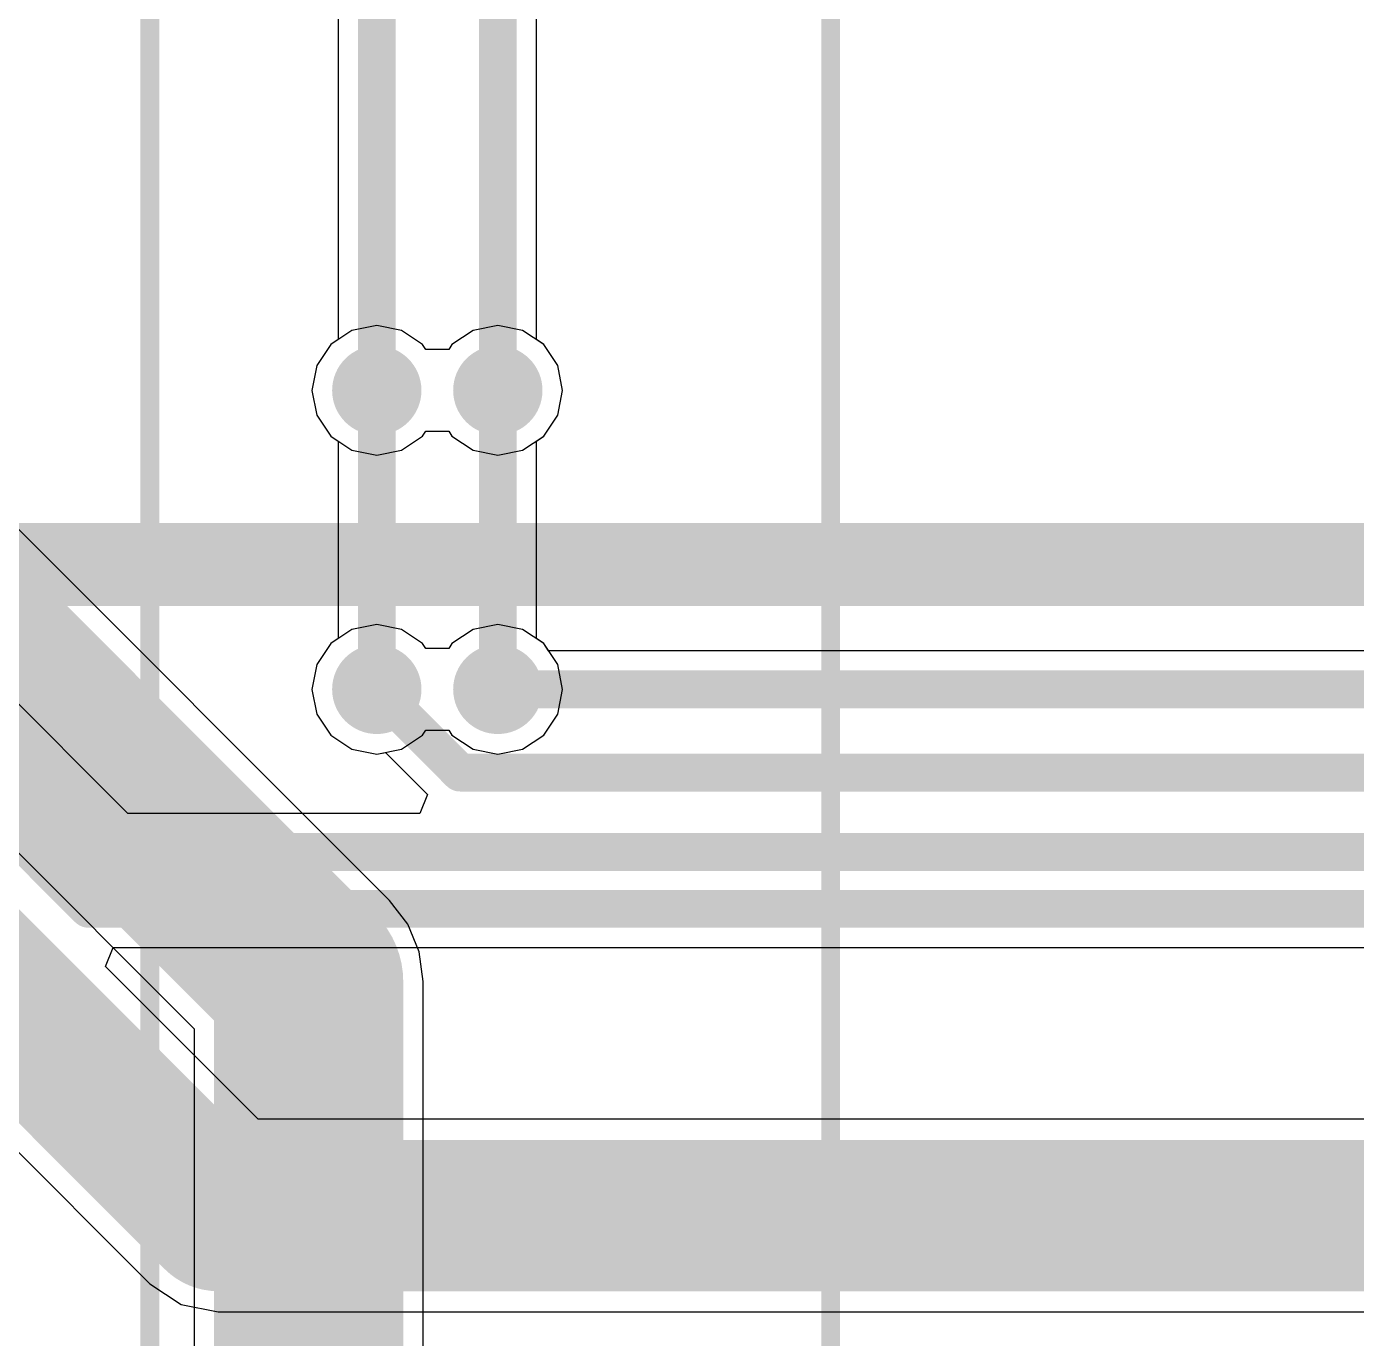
# Model space of a CAD drawing. Header units: millimetres. Extents: x -0.27 to 4.7, y -0.39 to 2.83.
# Drawn here: x 1.5114 to 1.863, y 1.5345 to 1.8811 of the extents above; entities that cross this region are included whole.
import ezdxf

# ---------------------------------------------------------------- set-up
doc = ezdxf.new("R2010")
doc.units = ezdxf.units.MM
doc.header["$MEASUREMENT"] = 0
for name, color, linetype in [('BottomLayer', 5, 'Continuous'), ('BottomSolder', 6, 'Continuous'), ('TopLayer', 1, 'Continuous'), ('TopOverlay', 2, 'Continuous'), ('TopSolder', 216, 'Continuous'), ('ViaHoleLayer', 16, 'Continuous')]:
    doc.layers.add(name, color=color, linetype=linetype)

# ---------------------------------------------------------------- blocks, each defined once
blk = doc.blocks.new('OLED_0_96________2C_12')
at = {"layer": 'TopOverlay', "const_width": 0.005}
blk.add_lwpolyline([(-0.539, -1.036), (-0.539, 0.062)], dxfattribs=at)
blk = doc.blocks.new('ZIO_101954_13')
at = {"layer": 'TopOverlay', "const_width": 0.005}
blk.add_lwpolyline([(-0.719, -1.74), (-0.719, 0.057)], dxfattribs=at)

msp = doc.modelspace()

# ---------------------------------------------------------------- hatches: boundary and pattern name
at = {"layer": 'BottomLayer'}
h = msp.add_hatch(color=5, dxfattribs=at)
edge = h.paths.add_edge_path()
edge.add_arc((1.604, 1.785), 0.01181, 0, 360)
h = msp.add_hatch(color=5, dxfattribs=at)
edge = h.paths.add_edge_path()
edge.add_arc((1.636, 1.785), 0.01181, 0, 360)
h = msp.add_hatch(color=5, dxfattribs=at)
edge = h.paths.add_edge_path()
edge.add_arc((1.604, 1.706), 0.01181, 0, 360)
h = msp.add_hatch(color=5, dxfattribs=at)
edge = h.paths.add_edge_path()
edge.add_arc((1.636, 1.706), 0.01181, 0, 360)
at = {"layer": 'BottomSolder'}
h = msp.add_hatch(color=6, dxfattribs=at)
edge = h.paths.add_edge_path()
edge.add_arc((1.604, 1.785), 0.00591, 0, 360)
h = msp.add_hatch(color=6, dxfattribs=at)
edge = h.paths.add_edge_path()
edge.add_arc((1.636, 1.785), 0.00591, 0, 360)
h = msp.add_hatch(color=6, dxfattribs=at)
edge = h.paths.add_edge_path()
edge.add_arc((1.604, 1.706), 0.00591, 0, 360)
h = msp.add_hatch(color=6, dxfattribs=at)
edge = h.paths.add_edge_path()
edge.add_arc((1.636, 1.706), 0.00591, 0, 360)
at = {"layer": 'TopLayer'}
h = msp.add_hatch(color=1, dxfattribs=at)
edge = h.paths.add_edge_path()
edge.add_arc((1.604, 1.785), 0.01181, 0, 360)
h = msp.add_hatch(color=1, dxfattribs=at)
edge = h.paths.add_edge_path()
edge.add_arc((1.636, 1.785), 0.01181, 0, 360)
h = msp.add_hatch(color=1, dxfattribs=at)
edge = h.paths.add_edge_path()
edge.add_arc((1.604, 1.706), 0.01181, 0, 360)
h = msp.add_hatch(color=1, dxfattribs=at)
edge = h.paths.add_edge_path()
edge.add_arc((1.636, 1.706), 0.01181, 0, 360)
at = {"layer": 'TopSolder'}
h = msp.add_hatch(color=216, dxfattribs=at)
edge = h.paths.add_edge_path()
edge.add_arc((1.604, 1.785), 0.00591, 0, 360)
h = msp.add_hatch(color=216, dxfattribs=at)
edge = h.paths.add_edge_path()
edge.add_arc((1.636, 1.785), 0.00591, 0, 360)
h = msp.add_hatch(color=216, dxfattribs=at)
edge = h.paths.add_edge_path()
edge.add_arc((1.604, 1.706), 0.00591, 0, 360)
h = msp.add_hatch(color=216, dxfattribs=at)
edge = h.paths.add_edge_path()
edge.add_arc((1.636, 1.706), 0.00591, 0, 360)
at = {"layer": 'ViaHoleLayer'}
h = msp.add_hatch(color=16, dxfattribs=at)
edge = h.paths.add_edge_path()
edge.add_arc((1.604, 1.785), 0.00591, 0, 360)
h = msp.add_hatch(color=16, dxfattribs=at)
edge = h.paths.add_edge_path()
edge.add_arc((1.636, 1.785), 0.00591, 0, 360)
h = msp.add_hatch(color=16, dxfattribs=at)
edge = h.paths.add_edge_path()
edge.add_arc((1.604, 1.706), 0.00591, 0, 360)
h = msp.add_hatch(color=16, dxfattribs=at)
edge = h.paths.add_edge_path()
edge.add_arc((1.636, 1.706), 0.00591, 0, 360)

# ---------------------------------------------------------------- linework, layer by layer
at = {"layer": 'BottomLayer'}
for p, q in [((1.6074, 1.65017), (1.33923, 1.91833)), ((1.29243, 1.87955), (1.55574, 1.61624)), ((1.59744, 1.80084), (1.59188, 1.79712)), ((1.604, 1.80214), (1.59744, 1.80084)), ((1.61056, 1.80084), (1.604, 1.80214)), ((1.61612, 1.79712), (1.61056, 1.80084)), ((1.62944, 1.80084), (1.62388, 1.79712)), ((1.636, 1.80214), (1.62944, 1.80084)), ((1.64256, 1.80084), (1.636, 1.80214)), ((1.64812, 1.79712), (1.64256, 1.80084)), ((1.59188, 1.79712), (1.58816, 1.79156)), ((1.61699, 1.79581), (1.61612, 1.79712)), ((1.62388, 1.79712), (1.62301, 1.79581)), ((1.65184, 1.79156), (1.64812, 1.79712)), ((1.62301, 1.79581), (1.61699, 1.79581)), ((1.58816, 1.79156), (1.58686, 1.785)), ((1.65314, 1.785), (1.65184, 1.79156)), ((1.58686, 1.785), (1.58816, 1.77844)), ((1.65184, 1.77844), (1.65314, 1.785)), ((1.58816, 1.77844), (1.59188, 1.77288)), ((1.64812, 1.77288), (1.65184, 1.77844)), ((1.59188, 1.77288), (1.5938, 1.77159)), ((1.6462, 1.77159), (1.64812, 1.77288)), ((1.5938, 1.77159), (1.5938, 1.71941)), ((1.6462, 1.71941), (1.6462, 1.77159)), ((1.5938, 1.71941), (1.59188, 1.71812)), ((1.64812, 1.71812), (1.6462, 1.71941)), ((1.59188, 1.71812), (1.58816, 1.71256)), ((1.65184, 1.71256), (1.64812, 1.71812)), ((1.58816, 1.71256), (1.58686, 1.706)), ((1.65314, 1.706), (1.65184, 1.71256)), ((1.58686, 1.706), (1.58816, 1.69944)), ((1.65184, 1.69944), (1.65314, 1.706)), ((1.58816, 1.69944), (1.59188, 1.69388)), ((1.64812, 1.69388), (1.65184, 1.69944)), ((1.61612, 1.69388), (1.61699, 1.69519)), ((1.61699, 1.69519), (1.62301, 1.69519)), ((1.62301, 1.69519), (1.62388, 1.69388)), ((1.59188, 1.69388), (1.59744, 1.69016)), ((1.61056, 1.69016), (1.61612, 1.69388)), ((1.62388, 1.69388), (1.62944, 1.69016)), ((1.64256, 1.69016), (1.64812, 1.69388)), ((1.59744, 1.69016), (1.604, 1.68886)), ((1.604, 1.68886), (1.61056, 1.69016)), ((1.62944, 1.69016), (1.636, 1.68886)), ((1.636, 1.68886), (1.64256, 1.69016)), ((1.61221, 1.6439), (1.6074, 1.65017)), ((1.61523, 1.6366), (1.61221, 1.6439)), ((1.61626, 1.62877), (1.61523, 1.6366)), ((1.61626, 1.273), (1.61626, 1.62877)), ((1.61626, 1.62877), (1.61626, 1.62877)), ((1.55574, 1.61624), (1.55574, 1.28553))]:
    msp.add_line(p, q, dxfattribs=at)
for points, const_width in [([(1.31382, 1.90095), (1.586, 1.62877)], 0.05), ([(1.604, 1.706), (1.604, 1.785)], 0.01), ([(1.636, 1.706), (1.636, 1.785)], 0.01), ([(1.586, 1.273), (1.586, 1.62877)], 0.05)]:
    msp.add_lwpolyline(points, dxfattribs=dict(at, const_width=const_width))
for points, const_width in [([(1.6015, 1.785, 1), (1.6065, 1.785, 1)], 0.005), ([(1.6335, 1.785, 1), (1.6385, 1.785, 1)], 0.005), ([(1.6015, 1.706, 1), (1.6065, 1.706, 1)], 0.005), ([(1.6335, 1.706, 1), (1.6385, 1.706, 1)], 0.005), ([(1.5735, 1.62877, 1), (1.5985, 1.62877, 1)], 0.025), ([(1.5735, 1.62877, 1), (1.5985, 1.62877, 1)], 0.025)]:
    msp.add_lwpolyline(points, format="xyb", close=True, dxfattribs=dict(at, const_width=const_width))
at = {"layer": 'TopLayer'}
for p, q in [((1.6462, 1.79841), (1.6462, 2.063)), ((1.5938, 2.05078), (1.5938, 1.79841)), ((1.53822, 1.6732), (1.39726, 1.81416)), ((1.59188, 1.79712), (1.58816, 1.79156)), ((1.5938, 1.79841), (1.59188, 1.79712)), ((1.64812, 1.79712), (1.6462, 1.79841)), ((1.65184, 1.79156), (1.64812, 1.79712)), ((1.58816, 1.79156), (1.58686, 1.785)), ((1.65314, 1.785), (1.65184, 1.79156)), ((1.58686, 1.785), (1.58816, 1.77844)), ((1.65184, 1.77844), (1.65314, 1.785)), ((1.58816, 1.77844), (1.59188, 1.77288)), ((1.64812, 1.77288), (1.65184, 1.77844)), ((1.59188, 1.77288), (1.59744, 1.76916)), ((1.61056, 1.76916), (1.61612, 1.77288)), ((1.61612, 1.77288), (1.61699, 1.77419)), ((1.61699, 1.77419), (1.62301, 1.77419)), ((1.62301, 1.77419), (1.62388, 1.77288)), ((1.62388, 1.77288), (1.62944, 1.76916)), ((1.64256, 1.76916), (1.64812, 1.77288)), ((1.59744, 1.76916), (1.604, 1.76786)), ((1.604, 1.76786), (1.61056, 1.76916)), ((1.62944, 1.76916), (1.636, 1.76786)), ((1.636, 1.76786), (1.64256, 1.76916)), ((1.604, 1.72314), (1.59744, 1.72184)), ((1.61056, 1.72184), (1.604, 1.72314)), ((1.636, 1.72314), (1.62944, 1.72184)), ((1.64256, 1.72184), (1.636, 1.72314)), ((1.59744, 1.72184), (1.59188, 1.71812)), ((1.61612, 1.71812), (1.61056, 1.72184)), ((1.62944, 1.72184), (1.62388, 1.71812)), ((1.64812, 1.71812), (1.64256, 1.72184)), ((1.59188, 1.71812), (1.58816, 1.71256)), ((1.61699, 1.71681), (1.61612, 1.71812)), ((1.62301, 1.71681), (1.61699, 1.71681)), ((1.62388, 1.71812), (1.62301, 1.71681)), ((1.64941, 1.7162), (1.64812, 1.71812)), ((2.847, 1.7162), (1.64941, 1.7162)), ((1.58816, 1.71256), (1.58686, 1.706)), ((1.58686, 1.706), (1.58816, 1.69944)), ((1.58816, 1.69944), (1.59188, 1.69388)), ((1.59188, 1.69388), (1.59744, 1.69016)), ((1.59744, 1.69016), (1.604, 1.68886)), ((1.604, 1.68886), (1.60627, 1.68931)), ((1.60627, 1.68931), (1.61738, 1.6782)), ((1.61738, 1.6782), (1.6154, 1.6732)), ((1.6154, 1.6732), (1.53822, 1.6732)), ((1.43149, 1.66146), (1.54403, 1.54892)), ((1.53224, 1.6328), (1.53432, 1.6378)), ((1.53432, 1.6378), (2.80728, 1.6378)), ((1.57261, 1.59244), (1.53224, 1.6328)), ((1.91982, 1.59244), (1.57261, 1.59244)), ((1.54403, 1.54892), (1.5523, 1.5434)), ((1.5523, 1.5434), (1.56205, 1.54146)), ((1.56205, 1.54146), (1.89433, 1.54146))]:
    msp.add_line(p, q, dxfattribs=at)
for points, const_width in [([(1.636, 1.785), (1.636, 2.063)], 0.01), ([(1.604, 1.785), (1.604, 2.055)], 0.01), ([(1.39005, 1.80695), (1.534, 1.663)], 0.01), ([(1.41834, 1.75745), (1.52779, 1.648)], 0.01), ([(1.492, 1.739), (2.919, 1.739)], 0.022), ([(1.604, 1.706), (1.626, 1.684)], 0.01), ([(1.636, 1.706), (2.815, 1.706)], 0.01), ([(1.44205, 1.68695), (1.56205, 1.56695)], 0.04), ([(1.626, 1.684), (2.84, 1.684)], 0.01), ([(1.534, 1.663), (2.828, 1.663)], 0.01), ([(1.52779, 1.648), (2.815, 1.648)], 0.01), ([(1.56205, 1.56695), (1.91982, 1.56695)], 0.04)]:
    msp.add_lwpolyline(points, dxfattribs=dict(at, const_width=const_width))
for points, const_width in [([(1.6015, 1.785, 1), (1.6065, 1.785, 1)], 0.005), ([(1.6335, 1.785, 1), (1.6385, 1.785, 1)], 0.005), ([(1.6015, 1.706, 1), (1.6065, 1.706, 1)], 0.005), ([(1.6335, 1.706, 1), (1.6385, 1.706, 1)], 0.005), ([(1.6235, 1.684, 1), (1.6285, 1.684, 1)], 0.005), ([(1.6235, 1.684, 1), (1.6285, 1.684, 1)], 0.005), ([(1.5315, 1.663, 1), (1.5365, 1.663, 1)], 0.005), ([(1.5315, 1.663, 1), (1.5365, 1.663, 1)], 0.005), ([(1.52529, 1.648, 1), (1.53029, 1.648, 1)], 0.005), ([(1.52529, 1.648, 1), (1.53029, 1.648, 1)], 0.005), ([(1.55205, 1.56695, 1), (1.57205, 1.56695, 1)], 0.02), ([(1.55205, 1.56695, 1), (1.57205, 1.56695, 1)], 0.02)]:
    msp.add_lwpolyline(points, format="xyb", close=True, dxfattribs=dict(at, const_width=const_width))

# ---------------------------------------------------------------- block references
for name, p in [('ZIO_101954_13', (2.263, 2.113)), ('OLED_0_96________2C_12', (2.263, 1.996))]:
    msp.add_blockref(name, p)

doc.saveas('drawing.dxf')
